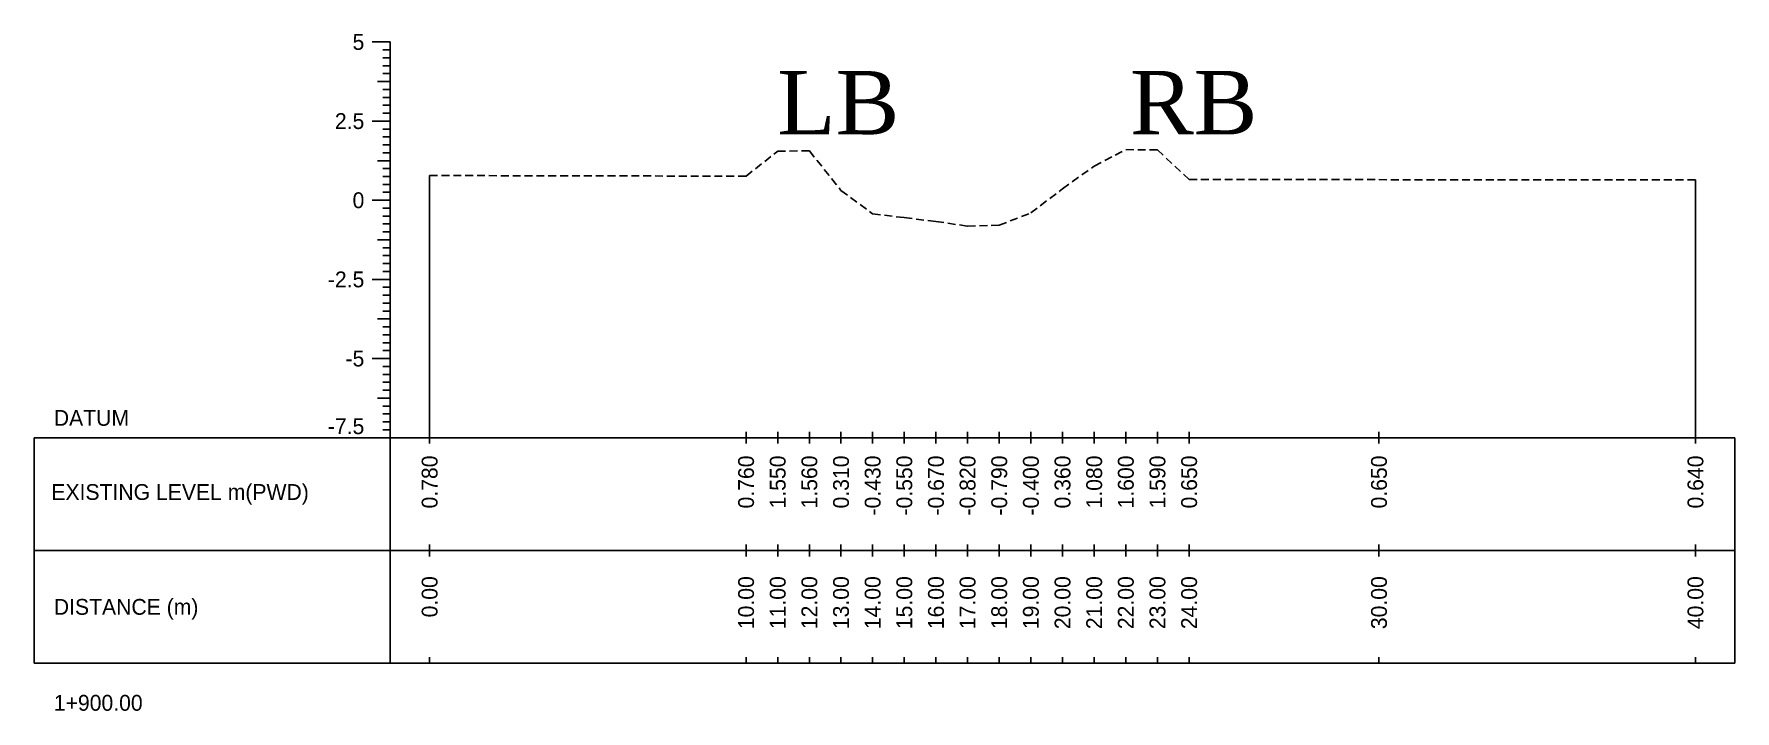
# Model space of a CAD drawing. Header units: inches. Extents: x 2917 to 4535, y -1482 to -1060.
# Drawn here: x 3897.8 to 3951.5, y -1482.3 to -1461 of the extents above; entities that cross this region are included whole.
import ezdxf
from ezdxf.enums import TextEntityAlignment as Align

# ---------------------------------------------------------------- set-up
doc = ezdxf.new("R2010")
doc.units = ezdxf.units.IN
doc.header["$MEASUREMENT"] = 0
doc.linetypes.add('HIDDEN', pattern=[0.375, 0.25, -0.125])
doc.layers.add('CS_Drawing', color=7, linetype='Continuous')
doc.layers.add('GL', color=3, linetype='HIDDEN')
doc.styles.add('romans', font='romans.shx')

msp = doc.modelspace()

# ---------------------------------------------------------------- linework, layer by layer
at = {"layer": 'CS_Drawing'}
for p, q in [((3909.033, -1461.201), (3908.47, -1461.201)), ((3909.033, -1461.201), (3908.639, -1461.201)), ((3909.033, -1461.201), (3908.808, -1461.201)), ((3909.033, -1461.451), (3908.808, -1461.451)), ((3909.033, -1473.701), (3909.033, -1461.201)), ((3909.033, -1461.701), (3908.808, -1461.701)), ((3909.033, -1461.951), (3908.808, -1461.951)), ((3909.033, -1462.451), (3908.639, -1462.451)), ((3909.033, -1462.201), (3908.808, -1462.201)), ((3909.033, -1462.451), (3908.808, -1462.451)), ((3909.033, -1462.701), (3908.808, -1462.701)), ((3909.033, -1462.951), (3908.808, -1462.951)), ((3909.033, -1463.201), (3908.808, -1463.201)), ((3909.033, -1463.451), (3908.808, -1463.451)), ((3909.033, -1463.701), (3908.47, -1463.701)), ((3909.033, -1463.701), (3908.639, -1463.701)), ((3909.033, -1463.701), (3908.808, -1463.701)), ((3909.033, -1463.951), (3908.808, -1463.951)), ((3909.033, -1464.201), (3908.808, -1464.201)), ((3909.033, -1464.451), (3908.808, -1464.451)), ((3909.033, -1464.951), (3908.639, -1464.951)), ((3909.033, -1464.701), (3908.808, -1464.701)), ((3909.033, -1464.951), (3908.808, -1464.951)), ((3909.033, -1465.201), (3908.808, -1465.201)), ((3909.033, -1465.451), (3908.808, -1465.451)), ((3909.033, -1465.701), (3908.808, -1465.701)), ((3910.283, -1473.701), (3910.283, -1465.421)), ((3950.283, -1473.701), (3950.283, -1465.561)), ((3909.033, -1466.201), (3908.47, -1466.201)), ((3909.033, -1466.201), (3908.639, -1466.201)), ((3909.033, -1465.951), (3908.808, -1465.951)), ((3909.033, -1466.201), (3908.808, -1466.201)), ((3909.033, -1466.451), (3908.808, -1466.451)), ((3909.033, -1466.701), (3908.808, -1466.701)), ((3909.033, -1466.951), (3908.808, -1466.951)), ((3909.033, -1467.201), (3908.808, -1467.201)), ((3909.033, -1467.451), (3908.639, -1467.451)), ((3909.033, -1467.451), (3908.808, -1467.451)), ((3909.033, -1467.701), (3908.808, -1467.701)), ((3909.033, -1467.951), (3908.808, -1467.951)), ((3909.033, -1468.201), (3908.808, -1468.201)), ((3909.033, -1468.701), (3908.47, -1468.701)), ((3909.033, -1468.701), (3908.639, -1468.701)), ((3909.033, -1468.451), (3908.808, -1468.451)), ((3909.033, -1468.701), (3908.808, -1468.701)), ((3909.033, -1468.951), (3908.808, -1468.951)), ((3909.033, -1469.201), (3908.808, -1469.201)), ((3909.033, -1469.451), (3908.808, -1469.451)), ((3909.033, -1469.951), (3908.639, -1469.951)), ((3909.033, -1469.701), (3908.808, -1469.701)), ((3909.033, -1469.951), (3908.808, -1469.951)), ((3909.033, -1470.201), (3908.808, -1470.201)), ((3909.033, -1470.451), (3908.808, -1470.451)), ((3909.033, -1470.701), (3908.808, -1470.701)), ((3909.033, -1470.951), (3908.808, -1470.951)), ((3909.033, -1471.201), (3908.47, -1471.201)), ((3909.033, -1471.201), (3908.639, -1471.201)), ((3909.033, -1471.201), (3908.808, -1471.201)), ((3909.033, -1471.451), (3908.808, -1471.451)), ((3909.033, -1471.701), (3908.808, -1471.701)), ((3909.033, -1471.951), (3908.808, -1471.951)), ((3909.033, -1472.201), (3908.808, -1472.201)), ((3909.033, -1472.451), (3908.639, -1472.451)), ((3909.033, -1472.451), (3908.808, -1472.451)), ((3909.033, -1472.701), (3908.808, -1472.701)), ((3909.033, -1472.951), (3908.808, -1472.951)), ((3909.033, -1473.201), (3908.808, -1473.201)), ((3897.783, -1473.701), (3909.033, -1473.701)), ((3897.783, -1473.701), (3897.783, -1480.826)), ((3909.033, -1473.701), (3908.47, -1473.701)), ((3909.033, -1473.701), (3908.639, -1473.701)), ((3909.033, -1473.451), (3908.808, -1473.451)), ((3909.033, -1473.701), (3908.808, -1473.701)), ((3909.033, -1473.701), (3951.533, -1473.701)), ((3909.033, -1473.701), (3909.033, -1480.826)), ((3910.283, -1473.889), (3910.283, -1473.514)), ((3920.283, -1473.889), (3920.283, -1473.514)), ((3921.283, -1473.889), (3921.283, -1473.514)), ((3922.283, -1473.889), (3922.283, -1473.514)), ((3923.283, -1473.889), (3923.283, -1473.514)), ((3924.283, -1473.889), (3924.283, -1473.514)), ((3925.283, -1473.889), (3925.283, -1473.514)), ((3926.283, -1473.889), (3926.283, -1473.514)), ((3927.283, -1473.889), (3927.283, -1473.514)), ((3928.283, -1473.889), (3928.283, -1473.514)), ((3929.283, -1473.889), (3929.283, -1473.514)), ((3930.283, -1473.889), (3930.283, -1473.514)), ((3931.283, -1473.889), (3931.283, -1473.514)), ((3932.283, -1473.889), (3932.283, -1473.514)), ((3933.283, -1473.889), (3933.283, -1473.514)), ((3934.283, -1473.889), (3934.283, -1473.514)), ((3940.283, -1473.889), (3940.283, -1473.514)), ((3950.283, -1473.889), (3950.283, -1473.514)), ((3951.533, -1473.701), (3951.533, -1480.826)), ((3897.783, -1477.264), (3909.033, -1477.264)), ((3909.033, -1477.264), (3951.533, -1477.264)), ((3909.033, -1477.264), (3951.533, -1477.264)), ((3910.283, -1477.451), (3910.283, -1477.076)), ((3920.283, -1477.451), (3920.283, -1477.076)), ((3921.283, -1477.451), (3921.283, -1477.076)), ((3922.283, -1477.451), (3922.283, -1477.076)), ((3923.283, -1477.451), (3923.283, -1477.076)), ((3924.283, -1477.451), (3924.283, -1477.076)), ((3925.283, -1477.451), (3925.283, -1477.076)), ((3926.283, -1477.451), (3926.283, -1477.076)), ((3927.283, -1477.451), (3927.283, -1477.076)), ((3928.283, -1477.451), (3928.283, -1477.076)), ((3929.283, -1477.451), (3929.283, -1477.076)), ((3930.283, -1477.451), (3930.283, -1477.076)), ((3931.283, -1477.451), (3931.283, -1477.076)), ((3932.283, -1477.451), (3932.283, -1477.076)), ((3933.283, -1477.451), (3933.283, -1477.076)), ((3934.283, -1477.451), (3934.283, -1477.076)), ((3940.283, -1477.451), (3940.283, -1477.076)), ((3950.283, -1477.451), (3950.283, -1477.076)), ((3910.283, -1480.826), (3910.283, -1480.639)), ((3920.283, -1480.826), (3920.283, -1480.639)), ((3921.283, -1480.826), (3921.283, -1480.639)), ((3922.283, -1480.826), (3922.283, -1480.639)), ((3923.283, -1480.826), (3923.283, -1480.639)), ((3924.283, -1480.826), (3924.283, -1480.639)), ((3925.283, -1480.826), (3925.283, -1480.639)), ((3926.283, -1480.826), (3926.283, -1480.639)), ((3927.283, -1480.826), (3927.283, -1480.639)), ((3928.283, -1480.826), (3928.283, -1480.639)), ((3929.283, -1480.826), (3929.283, -1480.639)), ((3930.283, -1480.826), (3930.283, -1480.639)), ((3931.283, -1480.826), (3931.283, -1480.639)), ((3932.283, -1480.826), (3932.283, -1480.639)), ((3933.283, -1480.826), (3933.283, -1480.639)), ((3934.283, -1480.826), (3934.283, -1480.639)), ((3940.283, -1480.826), (3940.283, -1480.639)), ((3950.283, -1480.826), (3950.283, -1480.639)), ((3897.783, -1480.826), (3909.033, -1480.826)), ((3909.033, -1480.826), (3951.533, -1480.826))]:
    msp.add_line(p, q, dxfattribs=at)
at = {"layer": 'GL'}
msp.add_lwpolyline([(3910.283, -1465.421), (3920.283, -1465.441), (3921.283, -1464.651), (3922.283, -1464.641), (3923.283, -1465.891), (3924.283, -1466.631), (3925.283, -1466.751), (3926.283, -1466.871), (3927.283, -1467.021), (3928.283, -1466.991), (3929.283, -1466.601), (3930.283, -1465.841), (3931.283, -1465.121), (3932.283, -1464.601), (3933.283, -1464.611), (3934.283, -1465.551), (3940.283, -1465.551), (3950.283, -1465.561)], dxfattribs=at)

# ---------------------------------------------------------------- texts
at = {"char_height": 2, "width": 27.14775, "attachment_point": 1, "style": 'romans'}
for s, insert in [('{\\fTimes New Roman|b0|i0|c0|p18;LB}', (3921.267, -1462.119)), ('{\\fTimes New Roman|b0|i0|c0|p18;RB}', (3932.412, -1462.115))]:
    msp.add_mtext(s, dxfattribs=dict(at, insert=insert))
at = {"layer": 'CS_Drawing'}
for s, p in [('5', (3908.22, -1461.201)), ('2.5', (3908.22, -1463.701)), ('0', (3908.22, -1466.201)), ('-2.5', (3908.22, -1468.701)), ('-5', (3908.22, -1471.201))]:
    msp.add_text(s, height=0.5, dxfattribs=at).set_placement(p, align=Align.MIDDLE_RIGHT)
for s, p in [('DATUM', (3898.408, -1473.076)), ('EXISTING LEVEL m(PWD)', (3898.33, -1475.417)), ('DISTANCE (m)', (3898.408, -1479.045)), ('1+900.00', (3898.408, -1482.076))]:
    msp.add_text(s, height=0.5, dxfattribs=at).set_placement(p, align=Align.MIDDLE_LEFT)
msp.add_text('-7.5', height=0.5, dxfattribs=at).set_placement((3908.22, -1473.589), align=Align.RIGHT)
for s, p in [('0.780', (3910.283, -1474.264)), ('0.760', (3920.283, -1474.264)), ('1.550', (3921.283, -1474.264)), ('1.560', (3922.283, -1474.264)), ('0.310', (3923.283, -1474.264)), ('-0.430', (3924.283, -1474.264)), ('-0.550', (3925.283, -1474.264)), ('-0.670', (3926.283, -1474.264)), ('-0.820', (3927.283, -1474.264)), ('-0.790', (3928.283, -1474.264)), ('-0.400', (3929.283, -1474.264)), ('0.360', (3930.283, -1474.264)), ('1.080', (3931.283, -1474.264)), ('1.600', (3932.283, -1474.264)), ('1.590', (3933.283, -1474.264)), ('0.650', (3934.283, -1474.264)), ('0.650', (3940.283, -1474.264)), ('0.640', (3950.283, -1474.264)), ('0.00', (3910.283, -1478.076)), ('10.00', (3920.283, -1478.076)), ('11.00', (3921.283, -1478.076)), ('12.00', (3922.283, -1478.076)), ('13.00', (3923.283, -1478.076)), ('14.00', (3924.283, -1478.076)), ('15.00', (3925.283, -1478.076)), ('16.00', (3926.283, -1478.076)), ('17.00', (3927.283, -1478.076)), ('18.00', (3928.283, -1478.076)), ('19.00', (3929.283, -1478.076)), ('20.00', (3930.283, -1478.076)), ('21.00', (3931.283, -1478.076)), ('22.00', (3932.283, -1478.076)), ('23.00', (3933.283, -1478.076)), ('24.00', (3934.283, -1478.076)), ('30.00', (3940.283, -1478.076)), ('40.00', (3950.283, -1478.076))]:
    msp.add_text(s, height=0.5, rotation=90, dxfattribs=at).set_placement(p, align=Align.MIDDLE_RIGHT)

doc.saveas('drawing.dxf')
